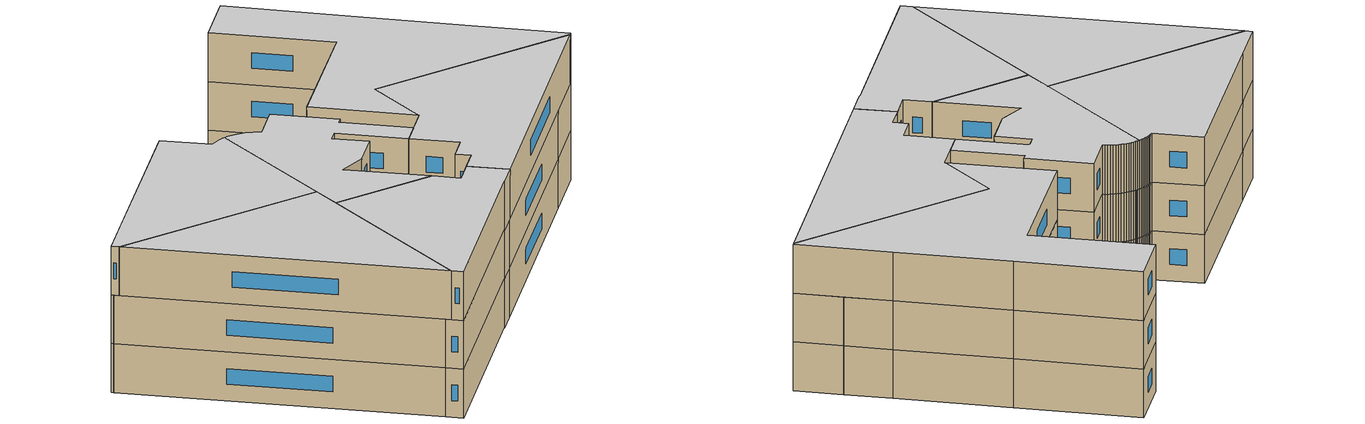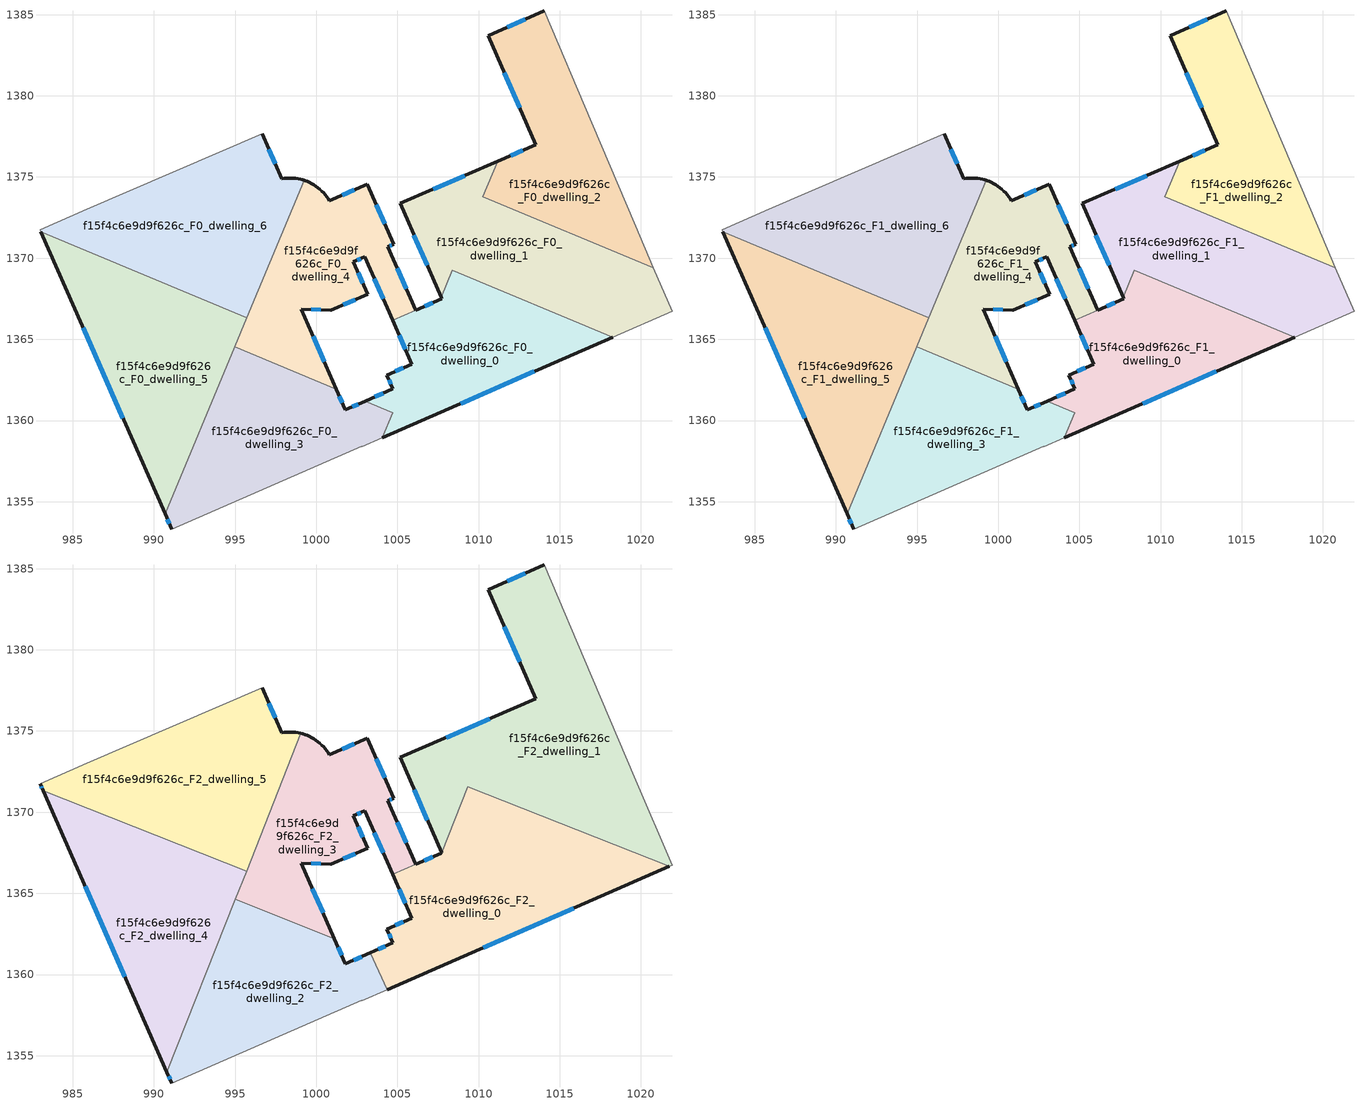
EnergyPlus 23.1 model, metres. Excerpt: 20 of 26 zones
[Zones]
f15f4c6e9d9f626c_F0_dwelling_0
 floor ground (EU_floor_Construction): 1018.27,1365.14 1004.07,1358.93 1004.72,1360.48 1003.01,1361.19 1004.73,1361.95 1004.36,1362.79 1005.9,1363.47 1004.71,1366.16 1007.74,1367.49 1007.69,1367.6 1008.39,1369.26 z0
 wall outside (EU_wall_Construction): 1004.71,1366.16 1005.9,1363.47 1004.36,1362.79 1004.73,1361.95 1003.01,1361.19 / 1007.69,1367.6 1007.74,1367.49 1006.13,1366.79 / 1004.07,1358.93 1018.27,1365.14 z0:3
 wall to f15f4c6e9d9f626c_F0_dwelling_1 (EU_wall_Construction): 1018.27,1365.14 1008.39,1369.26 1007.69,1367.6 z0:3
 wall to f15f4c6e9d9f626c_F0_dwelling_3 (EU_wall_Construction): 1003.01,1361.19 1004.72,1360.48 1004.07,1358.93 z0:3
 wall to f15f4c6e9d9f626c_F0_dwelling_4 (EU_wall_Construction): 1006.13,1366.79 1004.71,1366.16 z0:3
 window (EU_Window_Construction): 1004.49,1362.5 1004.61,1362.23 / 1005.38,1363.24 1004.88,1363.02 / 1005.11,1365.25 1005.49,1364.38 / 1008.9,1361.04 1013.44,1363.03 / 1004.15,1361.69 1003.6,1361.45 / 1007.19,1367.25 1006.68,1367.03 z1.02:1.98
f15f4c6e9d9f626c_F0_dwelling_1
 floor ground (EU_floor_Construction): 1020.78,1369.41 1021.92,1366.74 1018.27,1365.14 1008.39,1369.26 1007.69,1367.6 1005.17,1373.37 1011.19,1375.97 1010.28,1373.79 z0
 wall outside (EU_wall_Construction): 1011.19,1375.97 1005.17,1373.37 1007.69,1367.6 z0:3
 wall to f15f4c6e9d9f626c_F0_dwelling_2 (EU_wall_Construction): 1020.78,1369.41 1010.28,1373.79 1011.19,1375.97 z0:3
 wall adiabatic (EU_wall_Construction): 1018.27,1365.14 1021.92,1366.74 1020.78,1369.41 z0:3
 window (EU_Window_Construction): 1006.02,1371.41 1006.83,1369.56 / 1009.14,1375.09 1007.21,1374.25 z1.02:1.98
f15f4c6e9d9f626c_F0_dwelling_2
 floor ground (EU_floor_Construction): 1014.06,1385.23 1016.97,1378.33 1019.68,1371.97 1020.78,1369.41 1010.28,1373.79 1011.19,1375.97 1013.53,1376.98 1010.59,1383.71 z0
 wall outside (EU_wall_Construction): 1014.06,1385.23 1010.59,1383.71 1013.53,1376.98 1011.19,1375.97 z0:3
 wall adiabatic (EU_wall_Construction): 1020.78,1369.41 1019.68,1371.97 1016.97,1378.33 1014.06,1385.23 z0:3
 window (EU_Window_Construction): 1012.88,1384.71 1011.77,1384.23 / 1012.73,1376.64 1011.98,1376.31 / 1011.59,1381.42 1012.53,1379.27 z1.02:1.98
f15f4c6e9d9f626c_F0_dwelling_3
 floor ground (EU_floor_Construction): 1003.01,1361.19 1004.72,1360.48 1004.07,1358.93 1002.81,1358.37 1002.79,1358.41 991.1,1353.31 990.69,1354.24 994.99,1364.54 1001.25,1361.93 1001.8,1360.66 z0
 wall outside (EU_wall_Construction): 990.69,1354.24 991.1,1353.31 / 1003.01,1361.19 1001.8,1360.66 1001.25,1361.93 z0:3
 wall adiabatic (EU_wall_Construction): 991.1,1353.31 1002.79,1358.41 1002.81,1358.37 1004.07,1358.93 z0:3
 wall to f15f4c6e9d9f626c_F0_dwelling_4 (EU_wall_Construction): 1001.25,1361.93 994.99,1364.54 z0:3
 wall to f15f4c6e9d9f626c_F0_dwelling_5 (EU_wall_Construction): 994.99,1364.54 990.69,1354.24 z0:3
 window (EU_Window_Construction): 990.83,1353.93 990.96,1353.63 / 1001.61,1361.09 1001.44,1361.5 / 1002.6,1361.01 1002.21,1360.84 z1.02:1.98
f15f4c6e9d9f626c_F0_dwelling_4
 floor ground (EU_floor_Construction): 1003.15,1374.55 1004.78,1370.86 1004.41,1370.7 1006.13,1366.79 1004.71,1366.17 1002.99,1370.07 1002.29,1369.77 1003.16,1367.79 1000.91,1366.8 999.07,1366.86 1001.25,1361.93 994.99,1364.54 999.27,1374.79 999.32,1374.78 999.45,1374.72 999.59,1374.67 999.72,1374.59 999.86,1374.52 999.99,1374.43 1000.11,1374.34 1000.23,1374.24 1000.34,1374.14 1000.45,1374.02 1000.55,1373.91 1000.65,1373.78 1000.73,1373.66 1000.81,1373.52 z0
 wall outside (EU_wall_Construction): 1001.25,1361.93 999.07,1366.86 1000.91,1366.8 1003.16,1367.79 1002.29,1369.77 1002.99,1370.07 1004.71,1366.17 / 1006.13,1366.79 1004.41,1370.7 1004.78,1370.86 1003.15,1374.55 1000.81,1373.52 1000.73,1373.66 1000.65,1373.78 1000.55,1373.91 1000.45,1374.02 1000.34,1374.14 1000.23,1374.24 1000.11,1374.34 999.99,1374.43 999.86,1374.52 999.72,1374.59 999.59,1374.67 999.45,1374.72 999.32,1374.78 999.27,1374.79 z0:3
 wall to f15f4c6e9d9f626c_F0_dwelling_6 (EU_wall_Construction): 999.27,1374.79 995.73,1366.32 z0:3
 wall to f15f4c6e9d9f626c_F0_dwelling_5 (EU_wall_Construction): 995.73,1366.32 994.99,1364.54 z0:3
 window (EU_Window_Construction): 1003.58,1368.74 1004.12,1367.5 / 1002.53,1369.87 1002.75,1369.97 / 1002.87,1368.46 1002.59,1369.09 / 1001.68,1367.13 1002.4,1367.45 / 999.7,1366.84 1000.29,1366.82 / 1000.51,1363.61 999.81,1365.18 / 1002.36,1374.2 1001.61,1373.87 / 1004.22,1372.12 1003.71,1373.29 / 1004.54,1370.75 1004.65,1370.8 / 1005.55,1368.12 1005,1369.37 z1.02:1.98
f15f4c6e9d9f626c_F0_dwelling_5
 floor ground (EU_floor_Construction): 995.73,1366.32 990.69,1354.24 983.05,1371.61 z0
 wall outside (EU_wall_Construction): 983.05,1371.61 990.69,1354.24 z0:3
 wall to f15f4c6e9d9f626c_F0_dwelling_6 (EU_wall_Construction): 995.73,1366.32 983.05,1371.61 z0:3
 window (EU_Window_Construction): 985.65,1365.7 988.09,1360.15 z1.02:1.98
f15f4c6e9d9f626c_F0_dwelling_6
 floor ground (EU_floor_Construction): 996.67,1377.66 997.89,1374.89 998.03,1374.91 998.17,1374.92 998.32,1374.93 998.46,1374.93 998.61,1374.92 998.75,1374.91 998.9,1374.89 999.04,1374.86 999.18,1374.82 999.27,1374.79 995.73,1366.32 983.05,1371.61 982.99,1371.75 985.85,1373 z0
 wall outside (EU_wall_Construction): 999.27,1374.79 999.18,1374.82 999.04,1374.86 998.9,1374.89 998.75,1374.91 998.61,1374.92 998.46,1374.93 998.32,1374.93 998.17,1374.92 998.03,1374.91 997.89,1374.89 996.67,1377.66 z0:3
 wall adiabatic (EU_wall_Construction): 996.67,1377.66 985.85,1373 982.99,1371.75 983.05,1371.61 z0:3
 window (EU_Window_Construction): 997.47,1375.83 997.08,1376.72 z1.02:1.98
f15f4c6e9d9f626c_F1_dwelling_0
 floor to f15f4c6e9d9f626c_F0_dwelling_0 (EU_floor_Construction): 1018.27,1365.14 1004.07,1358.93 1004.72,1360.48 1003.01,1361.19 1004.73,1361.95 1004.36,1362.79 1005.9,1363.47 1004.71,1366.16 1007.74,1367.49 1007.69,1367.6 1008.39,1369.26 z3
 wall outside (EU_wall_Construction): 1004.71,1366.16 1005.9,1363.47 1004.36,1362.79 1004.73,1361.95 1003.01,1361.19 / 1007.69,1367.6 1007.74,1367.49 1006.13,1366.79 / 1004.07,1358.93 1018.27,1365.14 z3:6
 wall to f15f4c6e9d9f626c_F1_dwelling_1 (EU_wall_Construction): 1018.27,1365.14 1008.39,1369.26 1007.69,1367.6 z3:6
 wall to f15f4c6e9d9f626c_F1_dwelling_3 (EU_wall_Construction): 1003.01,1361.19 1004.72,1360.48 1004.07,1358.93 z3:6
 wall to f15f4c6e9d9f626c_F1_dwelling_4 (EU_wall_Construction): 1006.13,1366.79 1004.71,1366.16 z3:6
 window (EU_Window_Construction): 1004.49,1362.5 1004.61,1362.23 / 1005.38,1363.24 1004.88,1363.02 / 1005.11,1365.25 1005.49,1364.38 / 1008.9,1361.04 1013.44,1363.03 / 1004.15,1361.69 1003.6,1361.45 / 1007.19,1367.25 1006.68,1367.03 z4.02:4.98
f15f4c6e9d9f626c_F1_dwelling_1
 floor to f15f4c6e9d9f626c_F0_dwelling_1 (EU_floor_Construction): 1020.78,1369.41 1021.92,1366.74 1018.27,1365.14 1008.39,1369.26 1007.69,1367.6 1005.17,1373.37 1011.19,1375.97 1010.28,1373.79 z3
 wall outside (EU_wall_Construction): 1011.19,1375.97 1005.17,1373.37 1007.69,1367.6 z3:6
 wall to f15f4c6e9d9f626c_F1_dwelling_2 (EU_wall_Construction): 1020.78,1369.41 1010.28,1373.79 1011.19,1375.97 z3:6
 wall adiabatic (EU_wall_Construction): 1018.27,1365.14 1021.92,1366.74 1020.78,1369.41 z3:6
 window (EU_Window_Construction): 1006.02,1371.41 1006.83,1369.56 / 1009.14,1375.09 1007.21,1374.25 z4.02:4.98
f15f4c6e9d9f626c_F1_dwelling_2
 floor to f15f4c6e9d9f626c_F0_dwelling_2 (EU_floor_Construction): 1014.06,1385.23 1016.97,1378.33 1019.68,1371.97 1020.78,1369.41 1010.28,1373.79 1011.19,1375.97 1013.53,1376.98 1010.59,1383.71 z3
 wall outside (EU_wall_Construction): 1014.06,1385.23 1010.59,1383.71 1013.53,1376.98 1011.19,1375.97 z3:6
 wall adiabatic (EU_wall_Construction): 1020.78,1369.41 1019.68,1371.97 1016.97,1378.33 1014.06,1385.23 z3:6
 window (EU_Window_Construction): 1012.88,1384.71 1011.77,1384.23 / 1012.73,1376.64 1011.98,1376.31 / 1011.59,1381.42 1012.53,1379.27 z4.02:4.98
f15f4c6e9d9f626c_F1_dwelling_3
 floor to f15f4c6e9d9f626c_F0_dwelling_3 (EU_floor_Construction): 1003.01,1361.19 1004.72,1360.48 1004.07,1358.93 1002.81,1358.37 1002.79,1358.41 991.1,1353.31 990.69,1354.24 994.99,1364.54 1001.25,1361.93 1001.8,1360.66 z3
 wall outside (EU_wall_Construction): 990.69,1354.24 991.1,1353.31 / 1003.01,1361.19 1001.8,1360.66 1001.25,1361.93 z3:6
 wall adiabatic (EU_wall_Construction): 991.1,1353.31 1002.79,1358.41 1002.81,1358.37 1004.07,1358.93 z3:6
 wall to f15f4c6e9d9f626c_F1_dwelling_4 (EU_wall_Construction): 1001.25,1361.93 994.99,1364.54 z3:6
 wall to f15f4c6e9d9f626c_F1_dwelling_5 (EU_wall_Construction): 994.99,1364.54 990.69,1354.24 z3:6
 window (EU_Window_Construction): 990.83,1353.93 990.96,1353.63 / 1001.61,1361.09 1001.44,1361.5 / 1002.6,1361.01 1002.21,1360.84 z4.02:4.98
f15f4c6e9d9f626c_F1_dwelling_4
 floor to f15f4c6e9d9f626c_F0_dwelling_4 (EU_floor_Construction): 1003.15,1374.55 1004.78,1370.86 1004.41,1370.7 1006.13,1366.79 1004.71,1366.17 1002.99,1370.07 1002.29,1369.77 1003.16,1367.79 1000.91,1366.8 999.07,1366.86 1001.25,1361.93 994.99,1364.54 999.27,1374.79 999.32,1374.78 999.45,1374.72 999.59,1374.67 999.72,1374.59 999.86,1374.52 999.99,1374.43 1000.11,1374.34 1000.23,1374.24 1000.34,1374.14 1000.45,1374.02 1000.55,1373.91 1000.65,1373.78 1000.73,1373.66 1000.81,1373.52 z3
 wall outside (EU_wall_Construction): 1001.25,1361.93 999.07,1366.86 1000.91,1366.8 1003.16,1367.79 1002.29,1369.77 1002.99,1370.07 1004.71,1366.17 / 1006.13,1366.79 1004.41,1370.7 1004.78,1370.86 1003.15,1374.55 1000.81,1373.52 1000.73,1373.66 1000.65,1373.78 1000.55,1373.91 1000.45,1374.02 1000.34,1374.14 1000.23,1374.24 1000.11,1374.34 999.99,1374.43 999.86,1374.52 999.72,1374.59 999.59,1374.67 999.45,1374.72 999.32,1374.78 999.27,1374.79 z3:6
 wall to f15f4c6e9d9f626c_F1_dwelling_6 (EU_wall_Construction): 999.27,1374.79 995.73,1366.32 z3:6
 wall to f15f4c6e9d9f626c_F1_dwelling_5 (EU_wall_Construction): 995.73,1366.32 994.99,1364.54 z3:6
 window (EU_Window_Construction): 1003.58,1368.74 1004.12,1367.5 / 1002.53,1369.87 1002.75,1369.97 / 1002.87,1368.46 1002.59,1369.09 / 1001.68,1367.13 1002.4,1367.45 / 999.7,1366.84 1000.29,1366.82 / 1000.51,1363.61 999.81,1365.18 / 1002.36,1374.2 1001.61,1373.87 / 1004.22,1372.12 1003.71,1373.29 / 1004.54,1370.75 1004.65,1370.8 / 1005.55,1368.12 1005,1369.37 z4.02:4.98
f15f4c6e9d9f626c_F1_dwelling_5
 floor to f15f4c6e9d9f626c_F0_dwelling_5 (EU_floor_Construction): 995.73,1366.32 990.69,1354.24 983.05,1371.61 z3
 wall outside (EU_wall_Construction): 983.05,1371.61 990.69,1354.24 z3:6
 wall to f15f4c6e9d9f626c_F1_dwelling_6 (EU_wall_Construction): 995.73,1366.32 983.05,1371.61 z3:6
 window (EU_Window_Construction): 985.65,1365.7 988.09,1360.15 z4.02:4.98
f15f4c6e9d9f626c_F1_dwelling_6
 floor to f15f4c6e9d9f626c_F0_dwelling_6 (EU_floor_Construction): 996.67,1377.66 997.89,1374.89 998.03,1374.91 998.17,1374.92 998.32,1374.93 998.46,1374.93 998.61,1374.92 998.75,1374.91 998.9,1374.89 999.04,1374.86 999.18,1374.82 999.27,1374.79 995.73,1366.32 983.05,1371.61 982.99,1371.75 985.85,1373 z3
 wall outside (EU_wall_Construction): 999.27,1374.79 999.18,1374.82 999.04,1374.86 998.9,1374.89 998.75,1374.91 998.61,1374.92 998.46,1374.93 998.32,1374.93 998.17,1374.92 998.03,1374.91 997.89,1374.89 996.67,1377.66 z3:6
 wall adiabatic (EU_wall_Construction): 996.67,1377.66 985.85,1373 982.99,1371.75 983.05,1371.61 z3:6
 window (EU_Window_Construction): 997.47,1375.83 997.08,1376.72 z4.02:4.98
f15f4c6e9d9f626c_F2_dwelling_0
 floor to f15f4c6e9d9f626c_F1_dwelling_0 (EU_floor_Construction): 1018.27,1365.14 1004.39,1359.07 1004.25,1359.36 1004.72,1360.48 1003.5,1360.99 1003.34,1361.34 1004.73,1361.95 1004.36,1362.79 1005.9,1363.47 1004.71,1366.16 1007.71,1367.48 1007.74,1367.49 1007.73,1367.51 1008.41,1369.25 z6
 floor to f15f4c6e9d9f626c_F1_dwelling_1 (EU_floor_Construction): 1021.76,1366.67 1018.27,1365.14 1008.41,1369.25 1009.33,1371.58 z6
 floor to f15f4c6e9d9f626c_F1_dwelling_3 (EU_floor_Construction): 1004.72,1360.48 1004.25,1359.36 1003.5,1360.99 z6
 wall outside (EU_wall_Construction): 1004.71,1366.16 1005.9,1363.47 1004.36,1362.79 1004.73,1361.95 1003.34,1361.34 / 1007.73,1367.51 1007.74,1367.49 1007.71,1367.48 1006.13,1366.79 / 1004.39,1359.07 1021.76,1366.67 z6:9
 wall to f15f4c6e9d9f626c_F2_dwelling_1 (EU_wall_Construction): 1021.76,1366.67 1009.33,1371.58 1007.73,1367.51 z6:9
 wall to f15f4c6e9d9f626c_F2_dwelling_2 (EU_wall_Construction): 1003.34,1361.34 1004.39,1359.07 z6:9
 wall to f15f4c6e9d9f626c_F2_dwelling_3 (EU_wall_Construction): 1006.13,1366.79 1004.71,1366.16 z6:9
 window (EU_Window_Construction): 1004.49,1362.5 1004.61,1362.23 / 1005.38,1363.24 1004.88,1363.02 / 1005.11,1365.25 1005.49,1364.38 / 1010.3,1361.65 1015.85,1364.08 / 1004.26,1361.74 1003.81,1361.54 / 1007.18,1367.24 1006.67,1367.02 z7.02:7.98
 ceiling to f15f4c6e9d9f626c_F3_dwelling_0 (EU_floor_Construction): 1021.76,1366.67 1009.33,1371.58 1007.73,1367.51 1007.74,1367.49 1007.71,1367.48 1004.71,1366.16 1005.9,1363.47 1004.36,1362.79 1004.73,1361.95 1003.34,1361.34 1004.39,1359.07 z9
f15f4c6e9d9f626c_F2_dwelling_1
 floor to f15f4c6e9d9f626c_F1_dwelling_1 (EU_floor_Construction): 1020.78,1369.41 1021.92,1366.74 1021.76,1366.67 1009.33,1371.58 1008.41,1369.25 1008.39,1369.26 1007.69,1367.6 1005.17,1373.37 1011.19,1375.97 1010.28,1373.79 z6
 floor to f15f4c6e9d9f626c_F1_dwelling_2 (EU_floor_Construction): 1014.06,1385.23 1016.97,1378.33 1019.68,1371.97 1020.78,1369.41 1010.28,1373.79 1011.19,1375.97 1013.53,1376.98 1010.59,1383.71 z6
 floor to f15f4c6e9d9f626c_F1_dwelling_0 (EU_floor_Construction): 1008.41,1369.25 1007.73,1367.51 1007.69,1367.6 1008.39,1369.26 z6
 wall outside (EU_wall_Construction): 1014.06,1385.23 1010.59,1383.71 1013.53,1376.98 1005.17,1373.37 1007.73,1367.51 z6:9
 wall adiabatic (EU_wall_Construction): 1021.76,1366.67 1021.92,1366.74 1019.68,1371.97 1016.97,1378.33 1014.06,1385.23 z6:9
 window (EU_Window_Construction): 1006.04,1371.38 1006.86,1369.51 / 1010.69,1375.75 1008.01,1374.6 / 1011.59,1381.42 1012.53,1379.27 / 1012.88,1384.71 1011.77,1384.23 z7.02:7.98
 ceiling to f15f4c6e9d9f626c_F3_dwelling_1 (EU_floor_Construction): 1021.92,1366.74 1019.68,1371.97 1016.97,1378.33 1014.06,1385.23 1010.59,1383.71 1013.53,1376.98 1005.17,1373.37 1007.73,1367.51 1009.33,1371.58 1021.76,1366.67 z9
f15f4c6e9d9f626c_F2_dwelling_2
 floor to f15f4c6e9d9f626c_F1_dwelling_3 (EU_floor_Construction): 1003.01,1361.19 1003.5,1360.99 1004.25,1359.36 1004.07,1358.93 1002.81,1358.37 1002.79,1358.41 991.1,1353.31 990.81,1353.97 994.95,1364.46 994.99,1364.54 1001.25,1361.93 1001.8,1360.66 z6
 floor to f15f4c6e9d9f626c_F1_dwelling_0 (EU_floor_Construction): 1004.25,1359.36 1004.39,1359.07 1004.07,1358.93 z6; 1003.34,1361.34 1003.5,1360.99 1003.01,1361.19 z6
 floor to f15f4c6e9d9f626c_F1_dwelling_4 (EU_floor_Construction): 1001.12,1362.21 1001.25,1361.93 994.99,1364.54 995.02,1364.62 z6
 wall outside (EU_wall_Construction): 990.81,1353.97 991.1,1353.31 / 1003.34,1361.34 1001.8,1360.66 1001.12,1362.21 z6:9
 wall to f15f4c6e9d9f626c_F2_dwelling_3 (EU_wall_Construction): 1001.12,1362.21 995.02,1364.62 z6:9
 wall adiabatic (EU_wall_Construction): 991.1,1353.31 1002.79,1358.41 1002.81,1358.37 1004.39,1359.07 z6:9
 wall to f15f4c6e9d9f626c_F2_dwelling_4 (EU_wall_Construction): 995.02,1364.62 990.81,1353.97 z6:9
 window (EU_Window_Construction): 990.91,1353.75 991,1353.54 / 1001.57,1361.19 1001.35,1361.69 / 1002.82,1361.11 1002.33,1360.89 z7.02:7.98
 ceiling to f15f4c6e9d9f626c_F3_dwelling_2 (EU_floor_Construction): 1002.81,1358.37 1004.39,1359.07 1003.34,1361.34 1001.8,1360.66 1001.12,1362.21 995.02,1364.62 990.81,1353.97 991.1,1353.31 1002.79,1358.41 z9
f15f4c6e9d9f626c_F2_dwelling_3
 floor to f15f4c6e9d9f626c_F1_dwelling_4 (EU_floor_Construction): 1003.15,1374.55 1004.78,1370.86 1004.41,1370.7 1006.13,1366.79 1004.71,1366.17 1002.99,1370.07 1002.29,1369.77 1003.16,1367.79 1000.91,1366.8 999.07,1366.86 1001.12,1362.21 995.02,1364.62 999.27,1374.79 999.32,1374.78 999.45,1374.72 999.59,1374.67 999.72,1374.59 999.86,1374.52 999.99,1374.43 1000.11,1374.34 1000.23,1374.24 1000.34,1374.14 1000.45,1374.02 1000.55,1373.91 1000.65,1373.78 1000.73,1373.66 1000.81,1373.52 z6
 floor to f15f4c6e9d9f626c_F1_dwelling_6 (EU_floor_Construction): 999.27,1374.79 995.73,1366.32 995.69,1366.33 999.06,1374.85 999.18,1374.82 z6
 floor to f15f4c6e9d9f626c_F1_dwelling_5 (EU_floor_Construction): 995.73,1366.32 995.03,1364.65 995.69,1366.33 z6
 wall outside (EU_wall_Construction): 1001.12,1362.21 999.07,1366.86 1000.91,1366.8 1003.16,1367.79 1002.29,1369.77 1002.99,1370.07 1004.71,1366.17 / 1006.13,1366.79 1004.41,1370.7 1004.78,1370.86 1003.15,1374.55 1000.81,1373.52 1000.73,1373.66 1000.65,1373.78 1000.55,1373.91 1000.45,1374.02 1000.34,1374.14 1000.23,1374.24 1000.11,1374.34 999.99,1374.43 999.86,1374.52 999.72,1374.59 999.59,1374.67 999.45,1374.72 999.32,1374.78 999.18,1374.82 999.06,1374.85 z6:9
 wall to f15f4c6e9d9f626c_F2_dwelling_5 (EU_wall_Construction): 999.06,1374.85 995.71,1366.38 z6:9
 wall to f15f4c6e9d9f626c_F2_dwelling_4 (EU_wall_Construction): 995.71,1366.38 995.02,1364.62 z6:9
 window (EU_Window_Construction): 1003.58,1368.74 1004.12,1367.5 / 1002.53,1369.87 1002.75,1369.97 / 1002.87,1368.46 1002.59,1369.09 / 1001.68,1367.13 1002.4,1367.45 / 999.7,1366.84 1000.29,1366.82 / 1000.42,1363.8 999.77,1365.28 / 1002.36,1374.2 1001.61,1373.87 / 1004.22,1372.12 1003.71,1373.29 / 1004.54,1370.75 1004.65,1370.8 / 1005.55,1368.12 1005,1369.37 z7.02:7.98
 ceiling to f15f4c6e9d9f626c_F3_dwelling_3 (EU_floor_Construction): 1004.71,1366.17 1006.13,1366.79 1004.41,1370.7 1004.78,1370.86 1003.15,1374.55 1000.81,1373.52 1000.73,1373.66 1000.65,1373.78 1000.55,1373.91 1000.45,1374.02 1000.34,1374.14 1000.23,1374.24 1000.11,1374.34 999.99,1374.43 999.86,1374.52 999.72,1374.59 999.59,1374.67 999.45,1374.72 999.32,1374.78 999.18,1374.82 999.06,1374.85 995.02,1364.62 1001.12,1362.21 999.07,1366.86 1000.91,1366.8 1003.16,1367.79 1002.29,1369.77 1002.99,1370.07 z9
f15f4c6e9d9f626c_F2_dwelling_4
 floor to f15f4c6e9d9f626c_F1_dwelling_5 (EU_floor_Construction): 993.52,1367.24 995.69,1366.33 994.96,1364.47 990.69,1354.24 983.17,1371.33 z6
 floor to f15f4c6e9d9f626c_F1_dwelling_3 (EU_floor_Construction): 994.95,1364.44 990.81,1353.97 990.69,1354.24 z6
 floor to f15f4c6e9d9f626c_F1_dwelling_6 (EU_floor_Construction): 995.71,1366.38 995.69,1366.33 993.52,1367.24 z6
 wall outside (EU_wall_Construction): 983.17,1371.33 990.81,1353.97 z6:9
 wall to f15f4c6e9d9f626c_F2_dwelling_5 (EU_wall_Construction): 995.71,1366.38 983.17,1371.33 z6:9
 window (EU_Window_Construction): 985.77,1365.42 988.21,1359.87 z7.02:7.98
 ceiling to f15f4c6e9d9f626c_F3_dwelling_4 (EU_floor_Construction): 990.81,1353.97 995.71,1366.38 983.17,1371.33 z9
f15f4c6e9d9f626c_F2_dwelling_5
 floor to f15f4c6e9d9f626c_F1_dwelling_6 (EU_floor_Construction): 996.67,1377.66 997.89,1374.89 998.03,1374.91 998.17,1374.92 998.32,1374.93 998.46,1374.93 998.61,1374.92 998.75,1374.91 998.9,1374.89 999.04,1374.86 999.06,1374.85 995.71,1366.38 993.52,1367.24 983.05,1371.61 982.99,1371.75 985.85,1373 z6
 floor to f15f4c6e9d9f626c_F1_dwelling_5 (EU_floor_Construction): 993.52,1367.24 983.17,1371.33 983.05,1371.61 z6
 wall outside (EU_wall_Construction): 999.06,1374.85 999.04,1374.86 998.9,1374.89 998.75,1374.91 998.61,1374.92 998.46,1374.93 998.32,1374.93 998.17,1374.92 998.03,1374.91 997.89,1374.89 996.67,1377.66 / 982.99,1371.75 983.17,1371.33 z6:9
 wall adiabatic (EU_wall_Construction): 996.67,1377.66 985.85,1373 982.99,1371.75 z6:9
 window (EU_Window_Construction): 983.05,1371.61 983.11,1371.47 / 997.47,1375.83 997.08,1376.72 z7.02:7.98
 ceiling to f15f4c6e9d9f626c_F3_dwelling_5 (EU_floor_Construction): 995.71,1366.38 999.06,1374.85 999.04,1374.86 998.9,1374.89 998.75,1374.91 998.61,1374.92 998.46,1374.93 998.32,1374.93 998.17,1374.92 998.03,1374.91 997.89,1374.89 996.67,1377.66 985.85,1373 982.99,1371.75 983.17,1371.33 z9
[Building]
EU S2 Campaign: North Axis=0; Terrain=City; Solar Distribution=FullExterior
[Site:Location]
Vienna: Latitude=48; Longitude=16.5; Time Zone=1; Elevation=183
[SizingPeriod:WeatherFileDays]
AnnualSizingPeriod: Begin Month=1; Begin Day of Month=1; End Month=12; End Day of Month=31; Day of Week for Start Day=Monday; Use Weather File Daylight Saving Period=No; Use Weather File Rain and Snow Indicators=No
[MATERIAL]
EU_InternalMass_Material: Roughness=MediumRough; Thickness=0.1; Conductivity=1; Density=1800; Specific Heat=900; Thermal Absorptance=0.9; Solar Absorptance=0.7; Visible Absorptance=0.7
[MATERIAL:NOMASS] Roughness=MediumRough; Thermal Absorptance=0.9; Solar Absorptance=0.7; Visible Absorptance=0.7
Name | Thermal Resistance
EU_wall_NoMass | 0.942466
EU_floor_NoMass | 0.66527
[WINDOWMATERIAL:SIMPLEGLAZINGSYSTEM]
EU_Window_SimpleGlazing: UFactor=2.03367; Solar Heat Gain Coefficient=0.65; Visible Transmittance=0.65
[CONSTRUCTION]
EU_wall_Construction: EU_wall_NoMass
EU_floor_Construction: EU_floor_NoMass
EU_Window_Construction: EU_Window_SimpleGlazing
EU_InternalMass_Construction: EU_InternalMass_Material
[ZONE] Type=1; Multiplier=1; Ceiling Height=autocalculate; Floor Area=autocalculate; Part of Total Floor Area=Yes
Name | Volume
f15f4c6e9d9f626c_F0_dwelling_0; f15f4c6e9d9f626c_F1_dwelling_0 | 203.278
f15f4c6e9d9f626c_F2_dwelling_0 | 299.464
f15f4c6e9d9f626c_F0_dwelling_1; f15f4c6e9d9f626c_F1_dwelling_1 | 241.801
f15f4c6e9d9f626c_F2_dwelling_1 | 362.417
f15f4c6e9d9f626c_F0_dwelling_2; f15f4c6e9d9f626c_F1_dwelling_2 | 214.768
f15f4c6e9d9f626c_F2_dwelling_2 | 218.738
f15f4c6e9d9f626c_F0_dwelling_3; f15f4c6e9d9f626c_F1_dwelling_3 | 221.312
f15f4c6e9d9f626c_F2_dwelling_3 | 198.404
f15f4c6e9d9f626c_F0_dwelling_4 | 197.864
f15f4c6e9d9f626c_F1_dwelling_4 | 197.875
f15f4c6e9d9f626c_F2_dwelling_4 | 269.784
f15f4c6e9d9f626c_F0_dwelling_5; f15f4c6e9d9f626c_F1_dwelling_5 | 269.786
f15f4c6e9d9f626c_F2_dwelling_5 | 269.762
f15f4c6e9d9f626c_F0_dwelling_6; f15f4c6e9d9f626c_F1_dwelling_6 | 269.76
[INTERNALMASS] Construction=EU_InternalMass_Construction
Name | Zone or ZoneList | Surface Area
f15f4c6e9d9f626c_F0_dwelling_0_EU_InternalMass | f15f4c6e9d9f626c_F0_dwelling_0 | 67.7596
f15f4c6e9d9f626c_F0_dwelling_1_EU_InternalMass | f15f4c6e9d9f626c_F0_dwelling_1 | 80.6004
f15f4c6e9d9f626c_F0_dwelling_2_EU_InternalMass | f15f4c6e9d9f626c_F0_dwelling_2 | 71.5906
f15f4c6e9d9f626c_F0_dwelling_3_EU_InternalMass | f15f4c6e9d9f626c_F0_dwelling_3 | 73.7716
f15f4c6e9d9f626c_F0_dwelling_4_EU_InternalMass | f15f4c6e9d9f626c_F0_dwelling_4 | 65.9629
f15f4c6e9d9f626c_F0_dwelling_5_EU_InternalMass | f15f4c6e9d9f626c_F0_dwelling_5 | 89.9286
f15f4c6e9d9f626c_F0_dwelling_6_EU_InternalMass | f15f4c6e9d9f626c_F0_dwelling_6 | 89.9205
f15f4c6e9d9f626c_F1_dwelling_0_EU_InternalMass | f15f4c6e9d9f626c_F1_dwelling_0 | 67.7596
f15f4c6e9d9f626c_F1_dwelling_1_EU_InternalMass | f15f4c6e9d9f626c_F1_dwelling_1 | 80.6004
f15f4c6e9d9f626c_F1_dwelling_2_EU_InternalMass | f15f4c6e9d9f626c_F1_dwelling_2 | 71.5906
f15f4c6e9d9f626c_F1_dwelling_3_EU_InternalMass | f15f4c6e9d9f626c_F1_dwelling_3 | 73.7716
f15f4c6e9d9f626c_F1_dwelling_4_EU_InternalMass | f15f4c6e9d9f626c_F1_dwelling_4 | 65.9629
f15f4c6e9d9f626c_F1_dwelling_5_EU_InternalMass | f15f4c6e9d9f626c_F1_dwelling_5 | 89.9286
f15f4c6e9d9f626c_F1_dwelling_6_EU_InternalMass | f15f4c6e9d9f626c_F1_dwelling_6 | 89.9205
f15f4c6e9d9f626c_F2_dwelling_0_EU_InternalMass | f15f4c6e9d9f626c_F2_dwelling_0 | 99.8216
f15f4c6e9d9f626c_F2_dwelling_1_EU_InternalMass | f15f4c6e9d9f626c_F2_dwelling_1 | 120.806
f15f4c6e9d9f626c_F2_dwelling_2_EU_InternalMass | f15f4c6e9d9f626c_F2_dwelling_2 | 72.9124
f15f4c6e9d9f626c_F2_dwelling_3_EU_InternalMass | f15f4c6e9d9f626c_F2_dwelling_3 | 66.1435
f15f4c6e9d9f626c_F2_dwelling_4_EU_InternalMass | f15f4c6e9d9f626c_F2_dwelling_4 | 89.9279
f15f4c6e9d9f626c_F2_dwelling_5_EU_InternalMass | f15f4c6e9d9f626c_F2_dwelling_5 | 89.9207
[OTHEREQUIPMENT] Fuel Type=Electricity; Design Level Calculation Method=Watts/Area; Power per Zone Floor Area=1; Fraction Latent=0; Fraction Radiant=0; Fraction Lost=0; Carbon Dioxide Generation Rate=0; EndUse Subcategory=EU_Step8_InternalGains
Name | Zone or ZoneList or Space or SpaceList | Schedule
EU_Step8_InternalGain_f15f4c6e9d9f626c_F0_dwelling_0_f000 | f15f4c6e9d9f626c_F0_dwelling_0 | EU_Step8_GainSchedule_f15f4c6e9d9f626c_F0_dwelling_0_f000
EU_Step8_InternalGain_f15f4c6e9d9f626c_F0_dwelling_1_f000 | f15f4c6e9d9f626c_F0_dwelling_1 | EU_Step8_GainSchedule_f15f4c6e9d9f626c_F0_dwelling_1_f000
EU_Step8_InternalGain_f15f4c6e9d9f626c_F0_dwelling_2_f000 | f15f4c6e9d9f626c_F0_dwelling_2 | EU_Step8_GainSchedule_f15f4c6e9d9f626c_F0_dwelling_2_f000
EU_Step8_InternalGain_f15f4c6e9d9f626c_F0_dwelling_3_f000 | f15f4c6e9d9f626c_F0_dwelling_3 | EU_Step8_GainSchedule_f15f4c6e9d9f626c_F0_dwelling_3_f000
EU_Step8_InternalGain_f15f4c6e9d9f626c_F0_dwelling_4_f000 | f15f4c6e9d9f626c_F0_dwelling_4 | EU_Step8_GainSchedule_f15f4c6e9d9f626c_F0_dwelling_4_f000
EU_Step8_InternalGain_f15f4c6e9d9f626c_F0_dwelling_5_f000 | f15f4c6e9d9f626c_F0_dwelling_5 | EU_Step8_GainSchedule_f15f4c6e9d9f626c_F0_dwelling_5_f000
EU_Step8_InternalGain_f15f4c6e9d9f626c_F0_dwelling_6_f000 | f15f4c6e9d9f626c_F0_dwelling_6 | EU_Step8_GainSchedule_f15f4c6e9d9f626c_F0_dwelling_6_f000
EU_Step8_InternalGain_f15f4c6e9d9f626c_F1_dwelling_0_f000 | f15f4c6e9d9f626c_F1_dwelling_0 | EU_Step8_GainSchedule_f15f4c6e9d9f626c_F1_dwelling_0_f000
EU_Step8_InternalGain_f15f4c6e9d9f626c_F1_dwelling_1_f000 | f15f4c6e9d9f626c_F1_dwelling_1 | EU_Step8_GainSchedule_f15f4c6e9d9f626c_F1_dwelling_1_f000
EU_Step8_InternalGain_f15f4c6e9d9f626c_F1_dwelling_2_f000 | f15f4c6e9d9f626c_F1_dwelling_2 | EU_Step8_GainSchedule_f15f4c6e9d9f626c_F1_dwelling_2_f000
EU_Step8_InternalGain_f15f4c6e9d9f626c_F1_dwelling_3_f000 | f15f4c6e9d9f626c_F1_dwelling_3 | EU_Step8_GainSchedule_f15f4c6e9d9f626c_F1_dwelling_3_f000
EU_Step8_InternalGain_f15f4c6e9d9f626c_F1_dwelling_4_f000 | f15f4c6e9d9f626c_F1_dwelling_4 | EU_Step8_GainSchedule_f15f4c6e9d9f626c_F1_dwelling_4_f000
EU_Step8_InternalGain_f15f4c6e9d9f626c_F1_dwelling_5_f000 | f15f4c6e9d9f626c_F1_dwelling_5 | EU_Step8_GainSchedule_f15f4c6e9d9f626c_F1_dwelling_5_f000
EU_Step8_InternalGain_f15f4c6e9d9f626c_F1_dwelling_6_f000 | f15f4c6e9d9f626c_F1_dwelling_6 | EU_Step8_GainSchedule_f15f4c6e9d9f626c_F1_dwelling_6_f000
EU_Step8_InternalGain_f15f4c6e9d9f626c_F2_dwelling_0_f000 | f15f4c6e9d9f626c_F2_dwelling_0 | EU_Step8_GainSchedule_f15f4c6e9d9f626c_F2_dwelling_0_f000
EU_Step8_InternalGain_f15f4c6e9d9f626c_F2_dwelling_1_f000 | f15f4c6e9d9f626c_F2_dwelling_1 | EU_Step8_GainSchedule_f15f4c6e9d9f626c_F2_dwelling_1_f000
EU_Step8_InternalGain_f15f4c6e9d9f626c_F2_dwelling_2_f000 | f15f4c6e9d9f626c_F2_dwelling_2 | EU_Step8_GainSchedule_f15f4c6e9d9f626c_F2_dwelling_2_f000
EU_Step8_InternalGain_f15f4c6e9d9f626c_F2_dwelling_3_f000 | f15f4c6e9d9f626c_F2_dwelling_3 | EU_Step8_GainSchedule_f15f4c6e9d9f626c_F2_dwelling_3_f000
EU_Step8_InternalGain_f15f4c6e9d9f626c_F2_dwelling_4_f000 | f15f4c6e9d9f626c_F2_dwelling_4 | EU_Step8_GainSchedule_f15f4c6e9d9f626c_F2_dwelling_4_f000
EU_Step8_InternalGain_f15f4c6e9d9f626c_F2_dwelling_5_f000 | f15f4c6e9d9f626c_F2_dwelling_5 | EU_Step8_GainSchedule_f15f4c6e9d9f626c_F2_dwelling_5_f000
[ZONEVENTILATION:DESIGNFLOWRATE] Schedule=EU_AlwaysOn; Design Flow Rate Calculation Method=AirChanges/Hour; Air Changes per Hour=0.530523; Ventilation Type=Natural; Fan Pressure Rise=0; Fan Total Efficiency=1; Constant Term Coefficient=1; Temperature Term Coefficient=0; Velocity Term Coefficient=0; Velocity Squared Term Coefficient=0; Minimum Indoor Temperature=-100; Maximum Indoor Temperature=100; Delta Temperature=-100; Minimum Outdoor Temperature=-100; Maximum Outdoor Temperature=100; Maximum Wind Speed=40
Name | Zone or ZoneList or Space or SpaceList
EU_ConstantAir_f15f4c6e9d9f626c_F0_dwelling_0 | f15f4c6e9d9f626c_F0_dwelling_0
EU_ConstantAir_f15f4c6e9d9f626c_F0_dwelling_1 | f15f4c6e9d9f626c_F0_dwelling_1
EU_ConstantAir_f15f4c6e9d9f626c_F0_dwelling_2 | f15f4c6e9d9f626c_F0_dwelling_2
EU_ConstantAir_f15f4c6e9d9f626c_F0_dwelling_3 | f15f4c6e9d9f626c_F0_dwelling_3
EU_ConstantAir_f15f4c6e9d9f626c_F0_dwelling_4 | f15f4c6e9d9f626c_F0_dwelling_4
EU_ConstantAir_f15f4c6e9d9f626c_F0_dwelling_5 | f15f4c6e9d9f626c_F0_dwelling_5
EU_ConstantAir_f15f4c6e9d9f626c_F0_dwelling_6 | f15f4c6e9d9f626c_F0_dwelling_6
EU_ConstantAir_f15f4c6e9d9f626c_F1_dwelling_0 | f15f4c6e9d9f626c_F1_dwelling_0
EU_ConstantAir_f15f4c6e9d9f626c_F1_dwelling_1 | f15f4c6e9d9f626c_F1_dwelling_1
EU_ConstantAir_f15f4c6e9d9f626c_F1_dwelling_2 | f15f4c6e9d9f626c_F1_dwelling_2
EU_ConstantAir_f15f4c6e9d9f626c_F1_dwelling_3 | f15f4c6e9d9f626c_F1_dwelling_3
EU_ConstantAir_f15f4c6e9d9f626c_F1_dwelling_4 | f15f4c6e9d9f626c_F1_dwelling_4
EU_ConstantAir_f15f4c6e9d9f626c_F1_dwelling_5 | f15f4c6e9d9f626c_F1_dwelling_5
EU_ConstantAir_f15f4c6e9d9f626c_F1_dwelling_6 | f15f4c6e9d9f626c_F1_dwelling_6
EU_ConstantAir_f15f4c6e9d9f626c_F2_dwelling_0 | f15f4c6e9d9f626c_F2_dwelling_0
EU_ConstantAir_f15f4c6e9d9f626c_F2_dwelling_1 | f15f4c6e9d9f626c_F2_dwelling_1
EU_ConstantAir_f15f4c6e9d9f626c_F2_dwelling_2 | f15f4c6e9d9f626c_F2_dwelling_2
EU_ConstantAir_f15f4c6e9d9f626c_F2_dwelling_3 | f15f4c6e9d9f626c_F2_dwelling_3
EU_ConstantAir_f15f4c6e9d9f626c_F2_dwelling_4 | f15f4c6e9d9f626c_F2_dwelling_4
EU_ConstantAir_f15f4c6e9d9f626c_F2_dwelling_5 | f15f4c6e9d9f626c_F2_dwelling_5
[HVACTEMPLATE:THERMOSTAT] Constant Heating Setpoint=20; Constant Cooling Setpoint=50
EU_HeatOnly_f15f4c6e9d9f626c_F0_dwelling_0; EU_HeatOnly_f15f4c6e9d9f626c_F0_dwelling_1; EU_HeatOnly_f15f4c6e9d9f626c_F0_dwelling_2; EU_HeatOnly_f15f4c6e9d9f626c_F0_dwelling_3; EU_HeatOnly_f15f4c6e9d9f626c_F0_dwelling_4; EU_HeatOnly_f15f4c6e9d9f626c_F0_dwelling_5; EU_HeatOnly_f15f4c6e9d9f626c_F0_dwelling_6; EU_HeatOnly_f15f4c6e9d9f626c_F1_dwelling_0; EU_HeatOnly_f15f4c6e9d9f626c_F1_dwelling_1; EU_HeatOnly_f15f4c6e9d9f626c_F1_dwelling_2; EU_HeatOnly_f15f4c6e9d9f626c_F1_dwelling_3; EU_HeatOnly_f15f4c6e9d9f626c_F1_dwelling_4; EU_HeatOnly_f15f4c6e9d9f626c_F1_dwelling_5; EU_HeatOnly_f15f4c6e9d9f626c_F1_dwelling_6; EU_HeatOnly_f15f4c6e9d9f626c_F2_dwelling_0; EU_HeatOnly_f15f4c6e9d9f626c_F2_dwelling_1; EU_HeatOnly_f15f4c6e9d9f626c_F2_dwelling_2; EU_HeatOnly_f15f4c6e9d9f626c_F2_dwelling_3; EU_HeatOnly_f15f4c6e9d9f626c_F2_dwelling_4; EU_HeatOnly_f15f4c6e9d9f626c_F2_dwelling_5; EU_HeatOnly_f15f4c6e9d9f626c_F3_dwelling_0; EU_HeatOnly_f15f4c6e9d9f626c_F3_dwelling_1; EU_HeatOnly_f15f4c6e9d9f626c_F3_dwelling_2; EU_HeatOnly_f15f4c6e9d9f626c_F3_dwelling_3; EU_HeatOnly_f15f4c6e9d9f626c_F3_dwelling_4; EU_HeatOnly_f15f4c6e9d9f626c_F3_dwelling_5
[HVACTEMPLATE:ZONE:IDEALLOADSAIRSYSTEM] System Availability Schedule=EU_AlwaysOn; Maximum Heating Supply Air Temperature=50; Minimum Cooling Supply Air Temperature=13; Maximum Heating Supply Air Humidity Ratio=0.0156; Minimum Cooling Supply Air Humidity Ratio=0.0077; Heating Limit=NoLimit; Cooling Limit=NoLimit; Heating Availability Schedule=EU_AlwaysOn; Cooling Availability Schedule=EU_CoolingOff; Dehumidification Control Type=ConstantSensibleHeatRatio; Cooling Sensible Heat Ratio=0.7; Dehumidification Setpoint=60; Humidification Control Type=None; Humidification Setpoint=30; Outdoor Air Method=None; Outdoor Air Flow Rate per Person=0.00944; Outdoor Air Flow Rate per Zone Floor Area=0; Outdoor Air Flow Rate per Zone=0; Demand Controlled Ventilation Type=None; Outdoor Air Economizer Type=NoEconomizer; Heat Recovery Type=None; Sensible Heat Recovery Effectiveness=0.7; Latent Heat Recovery Effectiveness=0.65
Name | Template Thermostat
f15f4c6e9d9f626c_F0_dwelling_0 | EU_HeatOnly_f15f4c6e9d9f626c_F0_dwelling_0
f15f4c6e9d9f626c_F0_dwelling_1 | EU_HeatOnly_f15f4c6e9d9f626c_F0_dwelling_1
f15f4c6e9d9f626c_F0_dwelling_2 | EU_HeatOnly_f15f4c6e9d9f626c_F0_dwelling_2
f15f4c6e9d9f626c_F0_dwelling_3 | EU_HeatOnly_f15f4c6e9d9f626c_F0_dwelling_3
f15f4c6e9d9f626c_F0_dwelling_4 | EU_HeatOnly_f15f4c6e9d9f626c_F0_dwelling_4
f15f4c6e9d9f626c_F0_dwelling_5 | EU_HeatOnly_f15f4c6e9d9f626c_F0_dwelling_5
f15f4c6e9d9f626c_F0_dwelling_6 | EU_HeatOnly_f15f4c6e9d9f626c_F0_dwelling_6
f15f4c6e9d9f626c_F1_dwelling_0 | EU_HeatOnly_f15f4c6e9d9f626c_F1_dwelling_0
f15f4c6e9d9f626c_F1_dwelling_1 | EU_HeatOnly_f15f4c6e9d9f626c_F1_dwelling_1
f15f4c6e9d9f626c_F1_dwelling_2 | EU_HeatOnly_f15f4c6e9d9f626c_F1_dwelling_2
f15f4c6e9d9f626c_F1_dwelling_3 | EU_HeatOnly_f15f4c6e9d9f626c_F1_dwelling_3
f15f4c6e9d9f626c_F1_dwelling_4 | EU_HeatOnly_f15f4c6e9d9f626c_F1_dwelling_4
f15f4c6e9d9f626c_F1_dwelling_5 | EU_HeatOnly_f15f4c6e9d9f626c_F1_dwelling_5
f15f4c6e9d9f626c_F1_dwelling_6 | EU_HeatOnly_f15f4c6e9d9f626c_F1_dwelling_6
f15f4c6e9d9f626c_F2_dwelling_0 | EU_HeatOnly_f15f4c6e9d9f626c_F2_dwelling_0
f15f4c6e9d9f626c_F2_dwelling_1 | EU_HeatOnly_f15f4c6e9d9f626c_F2_dwelling_1
f15f4c6e9d9f626c_F2_dwelling_2 | EU_HeatOnly_f15f4c6e9d9f626c_F2_dwelling_2
f15f4c6e9d9f626c_F2_dwelling_3 | EU_HeatOnly_f15f4c6e9d9f626c_F2_dwelling_3
f15f4c6e9d9f626c_F2_dwelling_4 | EU_HeatOnly_f15f4c6e9d9f626c_F2_dwelling_4
f15f4c6e9d9f626c_F2_dwelling_5 | EU_HeatOnly_f15f4c6e9d9f626c_F2_dwelling_5
[SIZING:ZONE] Zone Cooling Design Supply Air Temperature Input Method=SupplyAirTemperature; Zone Cooling Design Supply Air Temperature=13; Zone Heating Design Supply Air Temperature Input Method=SupplyAirTemperature; Zone Heating Design Supply Air Temperature=50; Zone Cooling Design Supply Air Humidity Ratio=0.008; Zone Heating Design Supply Air Humidity Ratio=0.008; Cooling Design Air Flow Method=DesignDay; Cooling Design Air Flow Rate=0; Cooling Minimum Air Flow per Zone Floor Area=0.000762; Cooling Minimum Air Flow=0; Cooling Minimum Air Flow Fraction=0.2; Heating Design Air Flow Method=DesignDay; Heating Design Air Flow Rate=0; Heating Maximum Air Flow per Zone Floor Area=0.002032; Heating Maximum Air Flow=0.141576; Heating Maximum Air Flow Fraction=0.3; Account for Dedicated Outdoor Air System=No; Dedicated Outdoor Air System Control Strategy=NeutralSupplyAir; Dedicated Outdoor Air Low Setpoint Temperature for Design=autosize; Dedicated Outdoor Air High Setpoint Temperature for Design=autosize; Zone Load Sizing Method=Sensible Load Only No Latent Load; Zone Latent Cooling Design Supply Air Humidity Ratio Input Method=HumidityRatioDifference; Zone Cooling Design Supply Air Humidity Ratio Difference=0.005; Zone Latent Heating Design Supply Air Humidity Ratio Input Method=HumidityRatioDifference; Zone Humidification Design Supply Air Humidity Ratio Difference=0.005
f15f4c6e9d9f626c_F0_dwelling_0; f15f4c6e9d9f626c_F0_dwelling_1; f15f4c6e9d9f626c_F0_dwelling_2; f15f4c6e9d9f626c_F0_dwelling_3; f15f4c6e9d9f626c_F0_dwelling_4; f15f4c6e9d9f626c_F0_dwelling_5; f15f4c6e9d9f626c_F0_dwelling_6; f15f4c6e9d9f626c_F1_dwelling_0; f15f4c6e9d9f626c_F1_dwelling_1; f15f4c6e9d9f626c_F1_dwelling_2; f15f4c6e9d9f626c_F1_dwelling_3; f15f4c6e9d9f626c_F1_dwelling_4; f15f4c6e9d9f626c_F1_dwelling_5; f15f4c6e9d9f626c_F1_dwelling_6; f15f4c6e9d9f626c_F2_dwelling_0; f15f4c6e9d9f626c_F2_dwelling_1; f15f4c6e9d9f626c_F2_dwelling_2; f15f4c6e9d9f626c_F2_dwelling_3; f15f4c6e9d9f626c_F2_dwelling_4; f15f4c6e9d9f626c_F2_dwelling_5
[SCHEDULE:CONSTANT]
Name | Hourly Value
EU_AlwaysOn | 1
EU_CoolingOff | 0
[SCHEDULE:FILE] Column Number=1; Rows to Skip at Top=0; Number of Hours of Data=8760; Column Separator=Comma; Interpolate to Timestep=No; Minutes per Item=60; Adjust Schedule for Daylight Savings=Yes
Name | File
EU_Step8_GainSchedule_f15f4c6e9d9f626c_F0_dwelling_0_f000 | ../../schedules/f15f4c6e9d9f626c/f15f4c6e9d9f626c_F0_dwelling_0_f000_gain.csv
EU_Step8_GainSchedule_f15f4c6e9d9f626c_F0_dwelling_1_f000 | ../../schedules/f15f4c6e9d9f626c/f15f4c6e9d9f626c_F0_dwelling_1_f000_gain.csv
EU_Step8_GainSchedule_f15f4c6e9d9f626c_F0_dwelling_2_f000 | ../../schedules/f15f4c6e9d9f626c/f15f4c6e9d9f626c_F0_dwelling_2_f000_gain.csv
EU_Step8_GainSchedule_f15f4c6e9d9f626c_F0_dwelling_3_f000 | ../../schedules/f15f4c6e9d9f626c/f15f4c6e9d9f626c_F0_dwelling_3_f000_gain.csv
EU_Step8_GainSchedule_f15f4c6e9d9f626c_F0_dwelling_4_f000 | ../../schedules/f15f4c6e9d9f626c/f15f4c6e9d9f626c_F0_dwelling_4_f000_gain.csv
EU_Step8_GainSchedule_f15f4c6e9d9f626c_F0_dwelling_5_f000 | ../../schedules/f15f4c6e9d9f626c/f15f4c6e9d9f626c_F0_dwelling_5_f000_gain.csv
EU_Step8_GainSchedule_f15f4c6e9d9f626c_F0_dwelling_6_f000 | ../../schedules/f15f4c6e9d9f626c/f15f4c6e9d9f626c_F0_dwelling_6_f000_gain.csv
EU_Step8_GainSchedule_f15f4c6e9d9f626c_F1_dwelling_0_f000 | ../../schedules/f15f4c6e9d9f626c/f15f4c6e9d9f626c_F1_dwelling_0_f000_gain.csv
EU_Step8_GainSchedule_f15f4c6e9d9f626c_F1_dwelling_1_f000 | ../../schedules/f15f4c6e9d9f626c/f15f4c6e9d9f626c_F1_dwelling_1_f000_gain.csv
EU_Step8_GainSchedule_f15f4c6e9d9f626c_F1_dwelling_2_f000 | ../../schedules/f15f4c6e9d9f626c/f15f4c6e9d9f626c_F1_dwelling_2_f000_gain.csv
EU_Step8_GainSchedule_f15f4c6e9d9f626c_F1_dwelling_3_f000 | ../../schedules/f15f4c6e9d9f626c/f15f4c6e9d9f626c_F1_dwelling_3_f000_gain.csv
EU_Step8_GainSchedule_f15f4c6e9d9f626c_F1_dwelling_4_f000 | ../../schedules/f15f4c6e9d9f626c/f15f4c6e9d9f626c_F1_dwelling_4_f000_gain.csv
EU_Step8_GainSchedule_f15f4c6e9d9f626c_F1_dwelling_5_f000 | ../../schedules/f15f4c6e9d9f626c/f15f4c6e9d9f626c_F1_dwelling_5_f000_gain.csv
EU_Step8_GainSchedule_f15f4c6e9d9f626c_F1_dwelling_6_f000 | ../../schedules/f15f4c6e9d9f626c/f15f4c6e9d9f626c_F1_dwelling_6_f000_gain.csv
EU_Step8_GainSchedule_f15f4c6e9d9f626c_F2_dwelling_0_f000 | ../../schedules/f15f4c6e9d9f626c/f15f4c6e9d9f626c_F2_dwelling_0_f000_gain.csv
EU_Step8_GainSchedule_f15f4c6e9d9f626c_F2_dwelling_1_f000 | ../../schedules/f15f4c6e9d9f626c/f15f4c6e9d9f626c_F2_dwelling_1_f000_gain.csv
EU_Step8_GainSchedule_f15f4c6e9d9f626c_F2_dwelling_2_f000 | ../../schedules/f15f4c6e9d9f626c/f15f4c6e9d9f626c_F2_dwelling_2_f000_gain.csv
EU_Step8_GainSchedule_f15f4c6e9d9f626c_F2_dwelling_3_f000 | ../../schedules/f15f4c6e9d9f626c/f15f4c6e9d9f626c_F2_dwelling_3_f000_gain.csv
EU_Step8_GainSchedule_f15f4c6e9d9f626c_F2_dwelling_4_f000 | ../../schedules/f15f4c6e9d9f626c/f15f4c6e9d9f626c_F2_dwelling_4_f000_gain.csv
EU_Step8_GainSchedule_f15f4c6e9d9f626c_F2_dwelling_5_f000 | ../../schedules/f15f4c6e9d9f626c/f15f4c6e9d9f626c_F2_dwelling_5_f000_gain.csv
